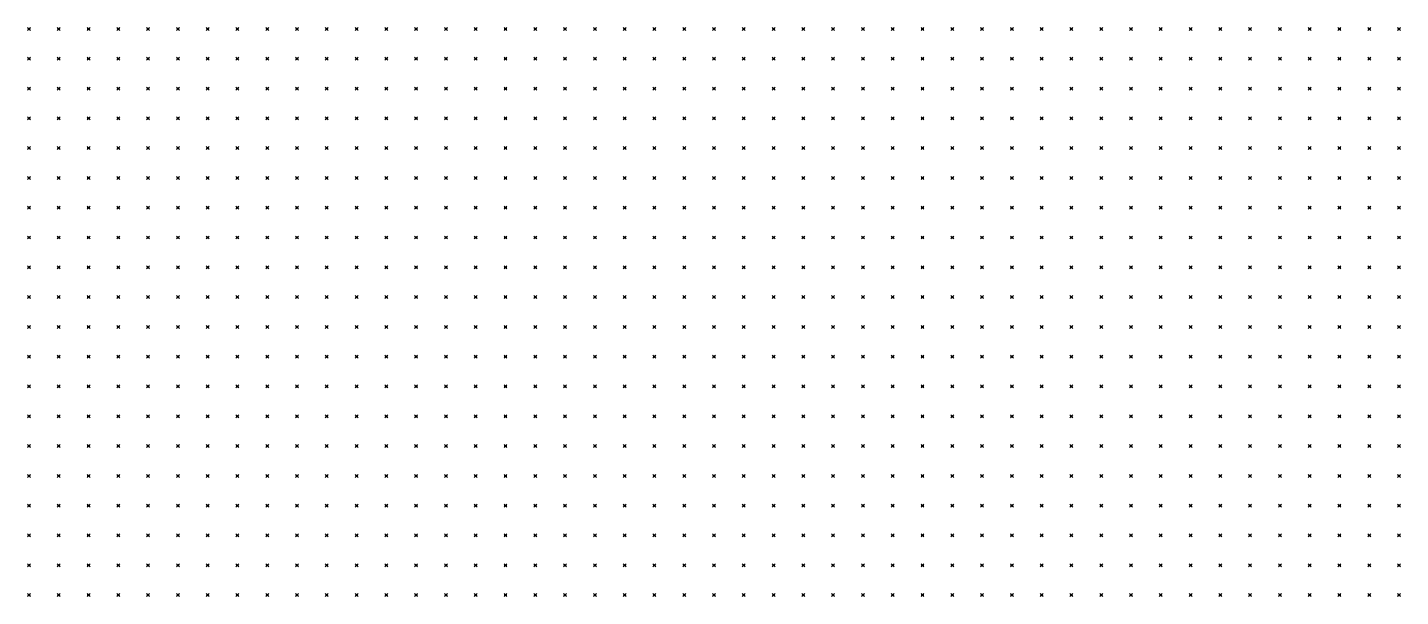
# Model space of a CAD drawing. Header units: metres. Extents: x 441556 to 446409, y 432338 to 461058.
# Drawn here: x 443862.1 to 444000.3, y 446561 to 446618.2 of the extents above; entities that cross this region are included whole.
import ezdxf

# ---------------------------------------------------------------- set-up
doc = ezdxf.new("R2010")
doc.units = ezdxf.units.M
doc.header["$MEASUREMENT"] = 0
doc.header["$PDMODE"] = 35
doc.header["$PDSIZE"] = 0.15
doc.layers.add('DTM-NOK-RevN_POINTS', color=91, linetype='Continuous')

msp = doc.modelspace()

# ---------------------------------------------------------------- linework, layer by layer
at = {"layer": 'DTM-NOK-RevN_POINTS'}
for p in [(443862.209, 446618.098, 355.868), (443865.208, 446618.098, 355.963), (443868.208, 446618.098, 355.899), (443871.207, 446618.098, 355.745), (443874.206, 446618.098, 355.829), (443877.206, 446618.098, 355.787), (443880.205, 446618.098, 355.744), (443883.205, 446618.098, 355.719), (443886.204, 446618.098, 355.833), (443889.203, 446618.098, 355.593), (443892.203, 446618.098, 355.502), (443895.202, 446618.098, 355.414), (443898.201, 446618.098, 355.264), (443901.201, 446618.098, 355.132), (443904.2, 446618.098, 354.853), (443907.199, 446618.098, 354.619), (443910.199, 446618.098, 354.326), (443913.198, 446618.098, 353.79), (443916.197, 446618.098, 353.391), (443919.197, 446618.098, 353.342), (443922.196, 446618.098, 353.493), (443925.196, 446618.098, 353.848), (443928.195, 446618.098, 354.031), (443931.194, 446618.098, 353.666), (443934.194, 446618.098, 353.218), (443937.193, 446618.098, 353.072), (443940.192, 446618.098, 352.907), (443943.192, 446618.098, 352.49), (443946.191, 446618.098, 352.458), (443949.19, 446618.098, 352.626), (443952.19, 446618.098, 352.435), (443955.189, 446618.098, 352.04), (443958.189, 446618.098, 350.588), (443961.188, 446618.098, 349.935), (443964.187, 446618.098, 348.39), (443967.187, 446618.098, 347.045), (443970.186, 446618.098, 345.795), (443973.185, 446618.098, 345.01), (443976.185, 446618.098, 345.075), (443979.184, 446618.098, 345.128), (443982.183, 446618.098, 345.221), (443985.183, 446618.098, 345.255), (443988.182, 446618.098, 345.19), (443991.181, 446618.098, 345.207), (443994.181, 446618.098, 344.831), (443997.18, 446618.098, 344.624), (444000.18, 446618.098, 344.392), (443862.209, 446615.099, 356.618), (443865.208, 446615.099, 356.545), (443868.208, 446615.099, 356.4), (443871.207, 446615.099, 356.435), (443874.206, 446615.099, 356.399), (443877.206, 446615.099, 356.277), (443880.205, 446615.099, 356.244), (443883.205, 446615.099, 356.38), (443886.204, 446615.099, 356.189), (443889.203, 446615.099, 356.12), (443892.203, 446615.099, 356.021), (443895.202, 446615.099, 355.873), (443898.201, 446615.099, 355.734), (443901.201, 446615.099, 355.558), (443904.2, 446615.099, 355.324), (443907.199, 446615.099, 355.094), (443910.199, 446615.099, 354.784), (443913.198, 446615.099, 354.383), (443916.197, 446615.099, 354.129), (443919.197, 446615.099, 353.947), (443922.196, 446615.099, 354.35), (443925.196, 446615.099, 354.453), (443928.195, 446615.099, 354.444), (443931.194, 446615.099, 354.286), (443934.194, 446615.099, 353.868), (443937.193, 446615.099, 353.687), (443940.192, 446615.099, 353.501), (443943.192, 446615.099, 353.116), (443946.191, 446615.099, 353.011), (443949.19, 446615.099, 353.003), (443952.19, 446615.099, 352.931), (443955.189, 446615.099, 352.554), (443958.189, 446615.099, 351.983), (443961.188, 446615.099, 351.258), (443964.187, 446615.099, 350.042), (443967.187, 446615.099, 348.499), (443970.186, 446615.099, 347.042), (443973.185, 446615.099, 345.779), (443976.185, 446615.099, 345.233), (443979.184, 446615.099, 344.936), (443982.183, 446615.099, 345.027), (443985.183, 446615.099, 345.131), (443988.182, 446615.099, 345.225), (443991.181, 446615.099, 344.765), (443994.181, 446615.099, 345.068), (443997.18, 446615.099, 345.135), (444000.18, 446615.099, 344.96), (443862.209, 446612.099, 356.94), (443865.208, 446612.099, 356.772), (443868.208, 446612.099, 356.965), (443871.207, 446612.099, 357.101), (443874.206, 446612.099, 356.989), (443877.206, 446612.099, 356.847), (443880.205, 446612.099, 356.966), (443883.205, 446612.099, 356.832), (443886.204, 446612.099, 356.757), (443889.203, 446612.099, 356.68), (443892.203, 446612.099, 356.522), (443895.202, 446612.099, 356.199), (443898.201, 446612.099, 356.226), (443901.201, 446612.099, 356.044), (443904.2, 446612.099, 355.933), (443907.199, 446612.099, 355.654), (443910.199, 446612.099, 355.183), (443913.198, 446612.099, 354.883), (443916.197, 446612.099, 354.731), (443919.197, 446612.099, 354.768), (443922.196, 446612.099, 354.918), (443925.196, 446612.099, 354.865), (443928.195, 446612.099, 354.904), (443931.194, 446612.099, 354.781), (443934.194, 446612.099, 354.406), (443937.193, 446612.099, 354.442), (443940.192, 446612.099, 354.183), (443943.192, 446612.099, 353.894), (443946.191, 446612.099, 353.634), (443949.19, 446612.099, 353.456), (443952.19, 446612.099, 353.256), (443955.189, 446612.099, 353.183), (443958.189, 446612.099, 352.868), (443961.188, 446612.099, 352.588), (443964.187, 446612.099, 351.234), (443967.187, 446612.099, 349.552), (443970.186, 446612.099, 348.094), (443973.185, 446612.099, 346.499), (443976.185, 446612.099, 345.629), (443979.184, 446612.099, 345.154), (443982.183, 446612.099, 344.8), (443985.183, 446612.099, 344.789), (443988.182, 446612.099, 345.045), (443991.181, 446612.099, 344.871), (443994.181, 446612.099, 345.119), (443997.18, 446612.099, 344.96), (444000.18, 446612.099, 345.15), (443862.209, 446609.1, 357.256), (443865.208, 446609.1, 357.277), (443868.208, 446609.1, 357.423), (443871.207, 446609.1, 357.527), (443874.206, 446609.1, 357.467), (443877.206, 446609.1, 357.516), (443880.205, 446609.1, 357.455), (443883.205, 446609.1, 357.478), (443886.204, 446609.1, 357.381), (443889.203, 446609.1, 357.247), (443892.203, 446609.1, 357.009), (443895.202, 446609.1, 356.678), (443898.201, 446609.1, 356.726), (443901.201, 446609.1, 356.615), (443904.2, 446609.1, 356.485), (443907.199, 446609.1, 356.099), (443910.199, 446609.1, 355.663), (443913.198, 446609.1, 355.538), (443916.197, 446609.1, 355.388), (443919.197, 446609.1, 355.418), (443922.196, 446609.1, 355.403), (443925.196, 446609.1, 355.424), (443928.195, 446609.1, 355.34), (443931.194, 446609.1, 354.996), (443934.194, 446609.1, 354.855), (443937.193, 446609.1, 354.831), (443940.192, 446609.1, 354.732), (443943.192, 446609.1, 354.401), (443946.191, 446609.1, 354.167), (443949.19, 446609.1, 354.03), (443952.19, 446609.1, 353.851), (443955.189, 446609.1, 353.639), (443958.189, 446609.1, 353.523), (443961.188, 446609.1, 353.377), (443964.187, 446609.1, 352.359), (443967.187, 446609.1, 350.915), (443970.186, 446609.1, 349.309), (443973.185, 446609.1, 348.378), (443976.185, 446609.1, 347.805), (443979.184, 446609.1, 346.719), (443982.183, 446609.1, 345.546), (443985.183, 446609.1, 344.814), (443988.182, 446609.1, 344.676), (443991.181, 446609.1, 344.816), (443994.181, 446609.1, 344.769), (443997.18, 446609.1, 344.931), (444000.18, 446609.1, 344.925), (443862.209, 446606.101, 357.58), (443865.208, 446606.101, 357.672), (443868.208, 446606.101, 357.98), (443871.207, 446606.101, 358.04), (443874.206, 446606.101, 357.919), (443877.206, 446606.101, 357.865), (443880.205, 446606.101, 357.873), (443883.205, 446606.101, 358.026), (443886.204, 446606.101, 357.997), (443889.203, 446606.101, 357.791), (443892.203, 446606.101, 357.67), (443895.202, 446606.101, 357.498), (443898.201, 446606.101, 357.401), (443901.201, 446606.101, 357.243), (443904.2, 446606.101, 357.08), (443907.199, 446606.101, 356.612), (443910.199, 446606.101, 356.284), (443913.198, 446606.101, 356.219), (443916.197, 446606.101, 356.224), (443919.197, 446606.101, 356.551), (443922.196, 446606.101, 356.072), (443925.196, 446606.101, 356.156), (443928.195, 446606.101, 355.979), (443931.194, 446606.101, 355.629), (443934.194, 446606.101, 355.299), (443937.193, 446606.101, 355.261), (443940.192, 446606.101, 355.111), (443943.192, 446606.101, 354.894), (443946.191, 446606.101, 354.709), (443949.19, 446606.101, 354.503), (443952.19, 446606.101, 354.331), (443955.189, 446606.101, 354.096), (443958.189, 446606.101, 353.841), (443961.188, 446606.101, 353.57), (443964.187, 446606.101, 353.108), (443967.187, 446606.101, 352.248), (443970.186, 446606.101, 351.025), (443973.185, 446606.101, 350.428), (443976.185, 446606.101, 350.21), (443979.184, 446606.101, 348.549), (443982.183, 446606.101, 346.272), (443985.183, 446606.101, 345.883), (443988.182, 446606.101, 345.36), (443991.181, 446606.101, 344.708), (443994.181, 446606.101, 344.452), (443997.18, 446606.101, 344.332), (444000.18, 446606.101, 344.96), (443862.209, 446603.101, 358.013), (443865.208, 446603.101, 358.018), (443868.208, 446603.101, 358.045), (443871.207, 446603.101, 358.168), (443874.206, 446603.101, 358.275), (443877.206, 446603.101, 358.009), (443880.205, 446603.101, 358.096), (443883.205, 446603.101, 358.252), (443886.204, 446603.101, 358.407), (443889.203, 446603.101, 358.411), (443892.203, 446603.101, 358.266), (443895.202, 446603.101, 358.111), (443898.201, 446603.101, 357.956), (443901.201, 446603.101, 357.974), (443904.2, 446603.101, 357.626), (443907.199, 446603.101, 357.305), (443910.199, 446603.101, 357.12), (443913.198, 446603.101, 356.94), (443916.197, 446603.101, 356.987), (443919.197, 446603.101, 357.149), (443922.196, 446603.101, 356.786), (443925.196, 446603.101, 356.62), (443928.195, 446603.101, 356.684), (443931.194, 446603.101, 356.488), (443934.194, 446603.101, 355.99), (443937.193, 446603.101, 356.06), (443940.192, 446603.101, 355.795), (443943.192, 446603.101, 355.309), (443946.191, 446603.101, 355.198), (443949.19, 446603.101, 355.075), (443952.19, 446603.101, 354.861), (443955.189, 446603.101, 354.659), (443958.189, 446603.101, 354.274), (443961.188, 446603.101, 353.892), (443964.187, 446603.101, 353.496), (443967.187, 446603.101, 353.086), (443970.186, 446603.101, 352.748), (443973.185, 446603.101, 352.151), (443976.185, 446603.101, 351.541), (443979.184, 446603.101, 350.367), (443982.183, 446603.101, 348.506), (443985.183, 446603.101, 346.675), (443988.182, 446603.101, 345.846), (443991.181, 446603.101, 345.467), (443994.181, 446603.101, 344.925), (443997.18, 446603.101, 344.534), (444000.18, 446603.101, 344.822), (443862.209, 446600.102, 359.15), (443865.208, 446600.102, 358.989), (443868.208, 446600.102, 358.57), (443871.207, 446600.102, 358.516), (443874.206, 446600.102, 358.445), (443877.206, 446600.102, 358.346), (443880.205, 446600.102, 358.399), (443883.205, 446600.102, 358.422), (443886.204, 446600.102, 358.445), (443889.203, 446600.102, 358.763), (443892.203, 446600.102, 358.75), (443895.202, 446600.102, 358.54), (443898.201, 446600.102, 358.438), (443901.201, 446600.102, 358.4), (443904.2, 446600.102, 358.212), (443907.199, 446600.102, 358.026), (443910.199, 446600.102, 357.896), (443913.198, 446600.102, 357.668), (443916.197, 446600.102, 357.389), (443919.197, 446600.102, 357.333), (443922.196, 446600.102, 357.23), (443925.196, 446600.102, 357.323), (443928.195, 446600.102, 357.428), (443931.194, 446600.102, 357.28), (443934.194, 446600.102, 356.771), (443937.193, 446600.102, 356.616), (443940.192, 446600.102, 356.265), (443943.192, 446600.102, 355.924), (443946.191, 446600.102, 355.777), (443949.19, 446600.102, 355.545), (443952.19, 446600.102, 355.4), (443955.189, 446600.102, 355.342), (443958.189, 446600.102, 354.915), (443961.188, 446600.102, 354.376), (443964.187, 446600.102, 354.075), (443967.187, 446600.102, 353.926), (443970.186, 446600.102, 353.61), (443973.185, 446600.102, 352.931), (443976.185, 446600.102, 352.424), (443979.184, 446600.102, 351.708), (443982.183, 446600.102, 349.632), (443985.183, 446600.102, 347.71), (443988.182, 446600.102, 346.513), (443991.181, 446600.102, 345.907), (443994.181, 446600.102, 345.194), (443997.18, 446600.102, 345.331), (444000.18, 446600.102, 345.396), (443862.209, 446597.103, 360.781), (443865.208, 446597.103, 360.587), (443868.208, 446597.103, 360.129), (443871.207, 446597.103, 359.732), (443874.206, 446597.103, 359.489), (443877.206, 446597.103, 359.411), (443880.205, 446597.103, 359.162), (443883.205, 446597.103, 358.929), (443886.204, 446597.103, 358.748), (443889.203, 446597.103, 359.123), (443892.203, 446597.103, 359.025), (443895.202, 446597.103, 358.814), (443898.201, 446597.103, 358.686), (443901.201, 446597.103, 358.603), (443904.2, 446597.103, 358.606), (443907.199, 446597.103, 358.512), (443910.199, 446597.103, 358.343), (443913.198, 446597.103, 358.237), (443916.197, 446597.103, 358.092), (443919.197, 446597.103, 357.912), (443922.196, 446597.103, 357.768), (443925.196, 446597.103, 357.821), (443928.195, 446597.103, 357.932), (443931.194, 446597.103, 357.627), (443934.194, 446597.103, 357.286), (443937.193, 446597.103, 357.155), (443940.192, 446597.103, 356.868), (443943.192, 446597.103, 356.561), (443946.191, 446597.103, 356.339), (443949.19, 446597.103, 356.144), (443952.19, 446597.103, 355.973), (443955.189, 446597.103, 355.812), (443958.189, 446597.103, 355.448), (443961.188, 446597.103, 355.063), (443964.187, 446597.103, 354.66), (443967.187, 446597.103, 354.367), (443970.186, 446597.103, 354.126), (443973.185, 446597.103, 353.528), (443976.185, 446597.103, 352.793), (443979.184, 446597.103, 352.688), (443982.183, 446597.103, 351.692), (443985.183, 446597.103, 349.702), (443988.182, 446597.103, 348.093), (443991.181, 446597.103, 347.415), (443994.181, 446597.103, 346.762), (443997.18, 446597.103, 346.82), (444000.18, 446597.103, 347.052), (443862.209, 446594.103, 362.294), (443865.208, 446594.103, 362.053), (443868.208, 446594.103, 361.654), (443871.207, 446594.103, 361.231), (443874.206, 446594.103, 360.755), (443877.206, 446594.103, 360.68), (443880.205, 446594.103, 360.311), (443883.205, 446594.103, 359.84), (443886.204, 446594.103, 359.764), (443889.203, 446594.103, 359.681), (443892.203, 446594.103, 359.335), (443895.202, 446594.103, 359.168), (443898.201, 446594.103, 359.07), (443901.201, 446594.103, 359.064), (443904.2, 446594.103, 358.975), (443907.199, 446594.103, 358.682), (443910.199, 446594.103, 358.583), (443913.198, 446594.103, 358.597), (443916.197, 446594.103, 358.582), (443919.197, 446594.103, 358.46), (443922.196, 446594.103, 358.33), (443925.196, 446594.103, 358.164), (443928.195, 446594.103, 358.126), (443931.194, 446594.103, 358.073), (443934.194, 446594.103, 357.885), (443937.193, 446594.103, 357.694), (443940.192, 446594.103, 357.476), (443943.192, 446594.103, 357.454), (443946.191, 446594.103, 356.974), (443949.19, 446594.103, 356.742), (443952.19, 446594.103, 356.732), (443955.189, 446594.103, 356.315), (443958.189, 446594.103, 355.9), (443961.188, 446594.103, 355.548), (443964.187, 446594.103, 355.241), (443967.187, 446594.103, 354.934), (443970.186, 446594.103, 354.481), (443973.185, 446594.103, 354.123), (443976.185, 446594.103, 353.689), (443979.184, 446594.103, 353.21), (443982.183, 446594.103, 352.906), (443985.183, 446594.103, 350.849), (443988.182, 446594.103, 349.581), (443991.181, 446594.103, 349.475), (443994.181, 446594.103, 349.053), (443997.18, 446594.103, 348.786), (444000.18, 446594.103, 349.424), (443862.209, 446591.104, 363.711), (443865.208, 446591.104, 363.544), (443868.208, 446591.104, 362.973), (443871.207, 446591.104, 362.214), (443874.206, 446591.104, 361.779), (443877.206, 446591.104, 361.6), (443880.205, 446591.104, 361.508), (443883.205, 446591.104, 361.065), (443886.204, 446591.104, 360.719), (443889.203, 446591.104, 360.466), (443892.203, 446591.104, 360.226), (443895.202, 446591.104, 360.037), (443898.201, 446591.104, 359.795), (443901.201, 446591.104, 359.754), (443904.2, 446591.104, 359.159), (443907.199, 446591.104, 358.864), (443910.199, 446591.104, 358.8), (443913.198, 446591.104, 358.76), (443916.197, 446591.104, 358.6), (443919.197, 446591.104, 358.575), (443922.196, 446591.104, 358.492), (443925.196, 446591.104, 358.401), (443928.195, 446591.104, 358.305), (443931.194, 446591.104, 358.26), (443934.194, 446591.104, 358.244), (443937.193, 446591.104, 358.263), (443940.192, 446591.104, 358.156), (443943.192, 446591.104, 357.888), (443946.191, 446591.104, 357.626), (443949.19, 446591.104, 357.307), (443952.19, 446591.104, 357.358), (443955.189, 446591.104, 356.951), (443958.189, 446591.104, 356.392), (443961.188, 446591.104, 356.07), (443964.187, 446591.104, 355.768), (443967.187, 446591.104, 355.352), (443970.186, 446591.104, 354.774), (443973.185, 446591.104, 354.596), (443976.185, 446591.104, 354.506), (443979.184, 446591.104, 354.075), (443982.183, 446591.104, 353.54), (443985.183, 446591.104, 352.325), (443988.182, 446591.104, 351.73), (443991.181, 446591.104, 351.708), (443994.181, 446591.104, 351.072), (443997.18, 446591.104, 351.078), (444000.18, 446591.104, 351.118), (443862.209, 446588.104, 364.913), (443865.208, 446588.104, 364.663), (443868.208, 446588.104, 364.367), (443871.207, 446588.104, 363.651), (443874.206, 446588.104, 363.111), (443877.206, 446588.104, 362.566), (443880.205, 446588.104, 362.334), (443883.205, 446588.104, 362.241), (443886.204, 446588.104, 361.785), (443889.203, 446588.104, 361.673), (443892.203, 446588.104, 361.592), (443895.202, 446588.104, 361.457), (443898.201, 446588.104, 360.905), (443901.201, 446588.104, 360.773), (443904.2, 446588.104, 360.23), (443907.199, 446588.104, 359.562), (443910.199, 446588.104, 359.257), (443913.198, 446588.104, 359.069), (443916.197, 446588.104, 358.807), (443919.197, 446588.104, 358.649), (443922.196, 446588.104, 358.487), (443925.196, 446588.104, 358.477), (443928.195, 446588.104, 358.369), (443931.194, 446588.104, 358.329), (443934.194, 446588.104, 358.32), (443937.193, 446588.104, 358.373), (443940.192, 446588.104, 358.491), (443943.192, 446588.104, 358.232), (443946.191, 446588.104, 358.239), (443949.19, 446588.104, 357.962), (443952.19, 446588.104, 357.743), (443955.189, 446588.104, 357.345), (443958.189, 446588.104, 356.961), (443961.188, 446588.104, 356.669), (443964.187, 446588.104, 356.205), (443967.187, 446588.104, 355.752), (443970.186, 446588.104, 355.434), (443973.185, 446588.104, 355.103), (443976.185, 446588.104, 354.836), (443979.184, 446588.104, 354.327), (443982.183, 446588.104, 353.88), (443985.183, 446588.104, 353.416), (443988.182, 446588.104, 353.295), (443991.181, 446588.104, 353.418), (443994.181, 446588.104, 352.62), (443997.18, 446588.104, 352.488), (444000.18, 446588.104, 351.728), (443862.209, 446585.105, 365.808), (443865.208, 446585.105, 365.756), (443868.208, 446585.105, 365.53), (443871.207, 446585.105, 365.043), (443874.206, 446585.105, 364.477), (443877.206, 446585.105, 363.819), (443880.205, 446585.105, 363.158), (443883.205, 446585.105, 362.806), (443886.204, 446585.105, 363.085), (443889.203, 446585.105, 363.068), (443892.203, 446585.105, 362.922), (443895.202, 446585.105, 362.782), (443898.201, 446585.105, 362.312), (443901.201, 446585.105, 361.836), (443904.2, 446585.105, 361.503), (443907.199, 446585.105, 360.663), (443910.199, 446585.105, 360.136), (443913.198, 446585.105, 359.875), (443916.197, 446585.105, 359.51), (443919.197, 446585.105, 359.125), (443922.196, 446585.105, 358.936), (443925.196, 446585.105, 358.75), (443928.195, 446585.105, 358.57), (443931.194, 446585.105, 358.588), (443934.194, 446585.105, 358.635), (443937.193, 446585.105, 358.664), (443940.192, 446585.105, 358.679), (443943.192, 446585.105, 358.644), (443946.191, 446585.105, 358.657), (443949.19, 446585.105, 358.531), (443952.19, 446585.105, 358.255), (443955.189, 446585.105, 357.864), (443958.189, 446585.105, 357.575), (443961.188, 446585.105, 357.052), (443964.187, 446585.105, 356.639), (443967.187, 446585.105, 356.292), (443970.186, 446585.105, 356.08), (443973.185, 446585.105, 355.711), (443976.185, 446585.105, 355.174), (443979.184, 446585.105, 354.862), (443982.183, 446585.105, 354.527), (443985.183, 446585.105, 354.299), (443988.182, 446585.105, 353.972), (443991.181, 446585.105, 353.803), (443994.181, 446585.105, 353.51), (443997.18, 446585.105, 353.485), (444000.18, 446585.105, 353.085), (443862.209, 446582.106, 367.192), (443865.208, 446582.106, 367.001), (443868.208, 446582.106, 366.834), (443871.207, 446582.106, 366.333), (443874.206, 446582.106, 365.852), (443877.206, 446582.106, 365.222), (443880.205, 446582.106, 364.476), (443883.205, 446582.106, 364.022), (443886.204, 446582.106, 363.879), (443889.203, 446582.106, 364.032), (443892.203, 446582.106, 363.977), (443895.202, 446582.106, 363.85), (443898.201, 446582.106, 363.397), (443901.201, 446582.106, 362.994), (443904.2, 446582.106, 362.374), (443907.199, 446582.106, 361.736), (443910.199, 446582.106, 361.166), (443913.198, 446582.106, 360.784), (443916.197, 446582.106, 360.525), (443919.197, 446582.106, 360.251), (443922.196, 446582.106, 360.179), (443925.196, 446582.106, 359.769), (443928.195, 446582.106, 359.401), (443931.194, 446582.106, 359.142), (443934.194, 446582.106, 359.029), (443937.193, 446582.106, 358.908), (443940.192, 446582.106, 358.907), (443943.192, 446582.106, 358.851), (443946.191, 446582.106, 358.768), (443949.19, 446582.106, 358.635), (443952.19, 446582.106, 358.492), (443955.189, 446582.106, 358.343), (443958.189, 446582.106, 358.014), (443961.188, 446582.106, 357.707), (443964.187, 446582.106, 357.333), (443967.187, 446582.106, 357.073), (443970.186, 446582.106, 356.652), (443973.185, 446582.106, 355.999), (443976.185, 446582.106, 355.636), (443979.184, 446582.106, 355.398), (443982.183, 446582.106, 355.214), (443985.183, 446582.106, 354.985), (443988.182, 446582.106, 354.785), (443991.181, 446582.106, 354.6), (443994.181, 446582.106, 354.416), (443997.18, 446582.106, 354.307), (444000.18, 446582.106, 354.327), (443862.209, 446579.106, 368.505), (443865.208, 446579.106, 368.354), (443868.208, 446579.106, 368.002), (443871.207, 446579.106, 367.616), (443874.206, 446579.106, 367.25), (443877.206, 446579.106, 366.393), (443880.205, 446579.106, 365.66), (443883.205, 446579.106, 365.178), (443886.204, 446579.106, 364.768), (443889.203, 446579.106, 364.819), (443892.203, 446579.106, 364.867), (443895.202, 446579.106, 364.783), (443898.201, 446579.106, 364.395), (443901.201, 446579.106, 363.863), (443904.2, 446579.106, 363.242), (443907.199, 446579.106, 362.754), (443910.199, 446579.106, 362.337), (443913.198, 446579.106, 361.946), (443916.197, 446579.106, 361.705), (443919.197, 446579.106, 361.482), (443922.196, 446579.106, 361.268), (443925.196, 446579.106, 361.147), (443928.195, 446579.106, 360.776), (443931.194, 446579.106, 360.294), (443934.194, 446579.106, 359.96), (443937.193, 446579.106, 359.698), (443940.192, 446579.106, 359.304), (443943.192, 446579.106, 358.902), (443946.191, 446579.106, 358.702), (443949.19, 446579.106, 358.514), (443952.19, 446579.106, 358.345), (443955.189, 446579.106, 358.23), (443958.189, 446579.106, 358.291), (443961.188, 446579.106, 358.246), (443964.187, 446579.106, 358.127), (443967.187, 446579.106, 357.597), (443970.186, 446579.106, 357.083), (443973.185, 446579.106, 356.658), (443976.185, 446579.106, 356.379), (443979.184, 446579.106, 355.923), (443982.183, 446579.106, 355.657), (443985.183, 446579.106, 355.475), (443988.182, 446579.106, 355.331), (443991.181, 446579.106, 355.248), (443994.181, 446579.106, 355.145), (443997.18, 446579.106, 354.998), (444000.18, 446579.106, 354.833), (443862.209, 446576.107, 369.846), (443865.208, 446576.107, 369.651), (443868.208, 446576.107, 369.195), (443871.207, 446576.107, 369.151), (443874.206, 446576.107, 368.463), (443877.206, 446576.107, 367.779), (443880.205, 446576.107, 367.302), (443883.205, 446576.107, 366.571), (443886.204, 446576.107, 365.949), (443889.203, 446576.107, 365.896), (443892.203, 446576.107, 365.928), (443895.202, 446576.107, 365.618), (443898.201, 446576.107, 365.228), (443901.201, 446576.107, 364.791), (443904.2, 446576.107, 364.277), (443907.199, 446576.107, 363.756), (443910.199, 446576.107, 363.36), (443913.198, 446576.107, 363.081), (443916.197, 446576.107, 362.817), (443919.197, 446576.107, 362.597), (443922.196, 446576.107, 362.512), (443925.196, 446576.107, 362.266), (443928.195, 446576.107, 361.961), (443931.194, 446576.107, 361.605), (443934.194, 446576.107, 361.257), (443937.193, 446576.107, 361.037), (443940.192, 446576.107, 360.467), (443943.192, 446576.107, 359.988), (443946.191, 446576.107, 359.428), (443949.19, 446576.107, 359.047), (443952.19, 446576.107, 358.718), (443955.189, 446576.107, 358.668), (443958.189, 446576.107, 358.633), (443961.188, 446576.107, 358.618), (443964.187, 446576.107, 358.472), (443967.187, 446576.107, 358.092), (443970.186, 446576.107, 357.924), (443973.185, 446576.107, 357.54), (443976.185, 446576.107, 357.019), (443979.184, 446576.107, 356.695), (443982.183, 446576.107, 356.337), (443985.183, 446576.107, 356.009), (443988.182, 446576.107, 355.866), (443991.181, 446576.107, 355.879), (443994.181, 446576.107, 355.861), (443997.18, 446576.107, 355.733), (444000.18, 446576.107, 355.559), (443862.209, 446573.108, 370.814), (443865.208, 446573.108, 371.01), (443868.208, 446573.108, 370.83), (443871.207, 446573.108, 370.335), (443874.206, 446573.108, 369.792), (443877.206, 446573.108, 369.72), (443880.205, 446573.108, 368.734), (443883.205, 446573.108, 367.934), (443886.204, 446573.108, 367.25), (443889.203, 446573.108, 366.806), (443892.203, 446573.108, 366.707), (443895.202, 446573.108, 366.595), (443898.201, 446573.108, 366.15), (443901.201, 446573.108, 365.563), (443904.2, 446573.108, 365.187), (443907.199, 446573.108, 364.891), (443910.199, 446573.108, 364.432), (443913.198, 446573.108, 364.225), (443916.197, 446573.108, 364.193), (443919.197, 446573.108, 363.766), (443922.196, 446573.108, 363.516), (443925.196, 446573.108, 363.047), (443928.195, 446573.108, 362.898), (443931.194, 446573.108, 362.634), (443934.194, 446573.108, 362.383), (443937.193, 446573.108, 362.109), (443940.192, 446573.108, 361.686), (443943.192, 446573.108, 361.498), (443946.191, 446573.108, 360.863), (443949.19, 446573.108, 360.321), (443952.19, 446573.108, 359.528), (443955.189, 446573.108, 359.215), (443958.189, 446573.108, 358.922), (443961.188, 446573.108, 358.713), (443964.187, 446573.108, 358.609), (443967.187, 446573.108, 358.564), (443970.186, 446573.108, 358.483), (443973.185, 446573.108, 358.297), (443976.185, 446573.108, 357.947), (443979.184, 446573.108, 357.498), (443982.183, 446573.108, 357.138), (443985.183, 446573.108, 356.815), (443988.182, 446573.108, 356.502), (443991.181, 446573.108, 356.441), (443994.181, 446573.108, 356.426), (443997.18, 446573.108, 356.449), (444000.18, 446573.108, 356.294), (443862.209, 446570.108, 371.287), (443865.208, 446570.108, 371.594), (443868.208, 446570.108, 371.734), (443871.207, 446570.108, 371.476), (443874.206, 446570.108, 370.894), (443877.206, 446570.108, 370.489), (443880.205, 446570.108, 369.917), (443883.205, 446570.108, 369.146), (443886.204, 446570.108, 368.317), (443889.203, 446570.108, 367.735), (443892.203, 446570.108, 367.469), (443895.202, 446570.108, 367.249), (443898.201, 446570.108, 366.745), (443901.201, 446570.108, 366.499), (443904.2, 446570.108, 366.18), (443907.199, 446570.108, 365.972), (443910.199, 446570.108, 365.543), (443913.198, 446570.108, 365.453), (443916.197, 446570.108, 365.264), (443919.197, 446570.108, 364.96), (443922.196, 446570.108, 364.546), (443925.196, 446570.108, 364.094), (443928.195, 446570.108, 363.758), (443931.194, 446570.108, 363.475), (443934.194, 446570.108, 363.256), (443937.193, 446570.108, 362.936), (443940.192, 446570.108, 362.596), (443943.192, 446570.108, 362.276), (443946.191, 446570.108, 361.744), (443949.19, 446570.108, 361.514), (443952.19, 446570.108, 360.708), (443955.189, 446570.108, 359.921), (443958.189, 446570.108, 359.532), (443961.188, 446570.108, 359.302), (443964.187, 446570.108, 359.071), (443967.187, 446570.108, 358.883), (443970.186, 446570.108, 358.697), (443973.185, 446570.108, 358.568), (443976.185, 446570.108, 358.502), (443979.184, 446570.108, 358.268), (443982.183, 446570.108, 357.915), (443985.183, 446570.108, 357.819), (443988.182, 446570.108, 357.585), (443991.181, 446570.108, 357.302), (443994.181, 446570.108, 357.181), (443997.18, 446570.108, 357.218), (444000.18, 446570.108, 357.187), (443862.209, 446567.109, 372.795), (443865.208, 446567.109, 372.361), (443868.208, 446567.109, 372.454), (443871.207, 446567.109, 372.61), (443874.206, 446567.109, 372.096), (443877.206, 446567.109, 371.582), (443880.205, 446567.109, 370.945), (443883.205, 446567.109, 370.126), (443886.204, 446567.109, 369.434), (443889.203, 446567.109, 368.717), (443892.203, 446567.109, 368.241), (443895.202, 446567.109, 367.867), (443898.201, 446567.109, 367.332), (443901.201, 446567.109, 367.13), (443904.2, 446567.109, 367.12), (443907.199, 446567.109, 367.003), (443910.199, 446567.109, 366.722), (443913.198, 446567.109, 366.541), (443916.197, 446567.109, 366.447), (443919.197, 446567.109, 366.154), (443922.196, 446567.109, 365.813), (443925.196, 446567.109, 365.312), (443928.195, 446567.109, 364.866), (443931.194, 446567.109, 364.497), (443934.194, 446567.109, 364.108), (443937.193, 446567.109, 363.819), (443940.192, 446567.109, 363.466), (443943.192, 446567.109, 363.051), (443946.191, 446567.109, 362.786), (443949.19, 446567.109, 362.501), (443952.19, 446567.109, 361.869), (443955.189, 446567.109, 361.061), (443958.189, 446567.109, 360.745), (443961.188, 446567.109, 360.39), (443964.187, 446567.109, 360.113), (443967.187, 446567.109, 359.731), (443970.186, 446567.109, 359.339), (443973.185, 446567.109, 358.996), (443976.185, 446567.109, 358.929), (443979.184, 446567.109, 358.822), (443982.183, 446567.109, 358.678), (443985.183, 446567.109, 358.71), (443988.182, 446567.109, 358.45), (443991.181, 446567.109, 358.203), (443994.181, 446567.109, 358.026), (443997.18, 446567.109, 358.052), (444000.18, 446567.109, 357.958), (443862.209, 446564.11, 374.402), (443865.208, 446564.11, 373.968), (443868.208, 446564.11, 373.316), (443871.207, 446564.11, 373.032), (443874.206, 446564.11, 372.994), (443877.206, 446564.11, 372.553), (443880.205, 446564.11, 371.832), (443883.205, 446564.11, 370.978), (443886.204, 446564.11, 370.211), (443889.203, 446564.11, 369.618), (443892.203, 446564.11, 369.277), (443895.202, 446564.11, 368.93), (443898.201, 446564.11, 368.437), (443901.201, 446564.11, 368.14), (443904.2, 446564.11, 367.941), (443907.199, 446564.11, 367.93), (443910.199, 446564.11, 367.843), (443913.198, 446564.11, 367.475), (443916.197, 446564.11, 367.264), (443919.197, 446564.11, 367.113), (443922.196, 446564.11, 366.794), (443925.196, 446564.11, 366.39), (443928.195, 446564.11, 365.989), (443931.194, 446564.11, 365.506), (443934.194, 446564.11, 365.092), (443937.193, 446564.11, 364.723), (443940.192, 446564.11, 364.376), (443943.192, 446564.11, 363.996), (443946.191, 446564.11, 363.791), (443949.19, 446564.11, 363.321), (443952.19, 446564.11, 362.89), (443955.189, 446564.11, 362.398), (443958.189, 446564.11, 362.274), (443961.188, 446564.11, 362.009), (443964.187, 446564.11, 361.463), (443967.187, 446564.11, 361.069), (443970.186, 446564.11, 360.357), (443973.185, 446564.11, 360.079), (443976.185, 446564.11, 359.815), (443979.184, 446564.11, 359.83), (443982.183, 446564.11, 359.557), (443985.183, 446564.11, 359.486), (443988.182, 446564.11, 359.077), (443991.181, 446564.11, 358.82), (443994.181, 446564.11, 358.621), (443997.18, 446564.11, 358.462), (444000.18, 446564.11, 358.424), (443862.209, 446561.11, 375.204), (443865.208, 446561.11, 375.241), (443868.208, 446561.11, 374.784), (443871.207, 446561.11, 373.906), (443874.206, 446561.11, 373.353), (443877.206, 446561.11, 373.466), (443880.205, 446561.11, 372.787), (443883.205, 446561.11, 371.886), (443886.204, 446561.11, 370.953), (443889.203, 446561.11, 370.679), (443892.203, 446561.11, 370.319), (443895.202, 446561.11, 370.25), (443898.201, 446561.11, 369.811), (443901.201, 446561.11, 369.386), (443904.2, 446561.11, 368.962), (443907.199, 446561.11, 368.822), (443910.199, 446561.11, 368.758), (443913.198, 446561.11, 368.563), (443916.197, 446561.11, 368.41), (443919.197, 446561.11, 368.216), (443922.196, 446561.11, 367.827), (443925.196, 446561.11, 367.361), (443928.195, 446561.11, 367.042), (443931.194, 446561.11, 366.633), (443934.194, 446561.11, 366.196), (443937.193, 446561.11, 365.823), (443940.192, 446561.11, 365.297), (443943.192, 446561.11, 364.834), (443946.191, 446561.11, 364.605), (443949.19, 446561.11, 364.296), (443952.19, 446561.11, 364.036), (443955.189, 446561.11, 363.62), (443958.189, 446561.11, 363.553), (443961.188, 446561.11, 363.279), (443964.187, 446561.11, 362.755), (443967.187, 446561.11, 362.297), (443970.186, 446561.11, 361.885), (443973.185, 446561.11, 361.572), (443976.185, 446561.11, 361.473), (443979.184, 446561.11, 361.229), (443982.183, 446561.11, 361.25), (443985.183, 446561.11, 360.741), (443988.182, 446561.11, 360.45), (443991.181, 446561.11, 359.835), (443994.181, 446561.11, 359.325), (443997.18, 446561.11, 358.935), (444000.18, 446561.11, 359.082)]:
    msp.add_point(p, dxfattribs=at)

doc.saveas('drawing.dxf')
